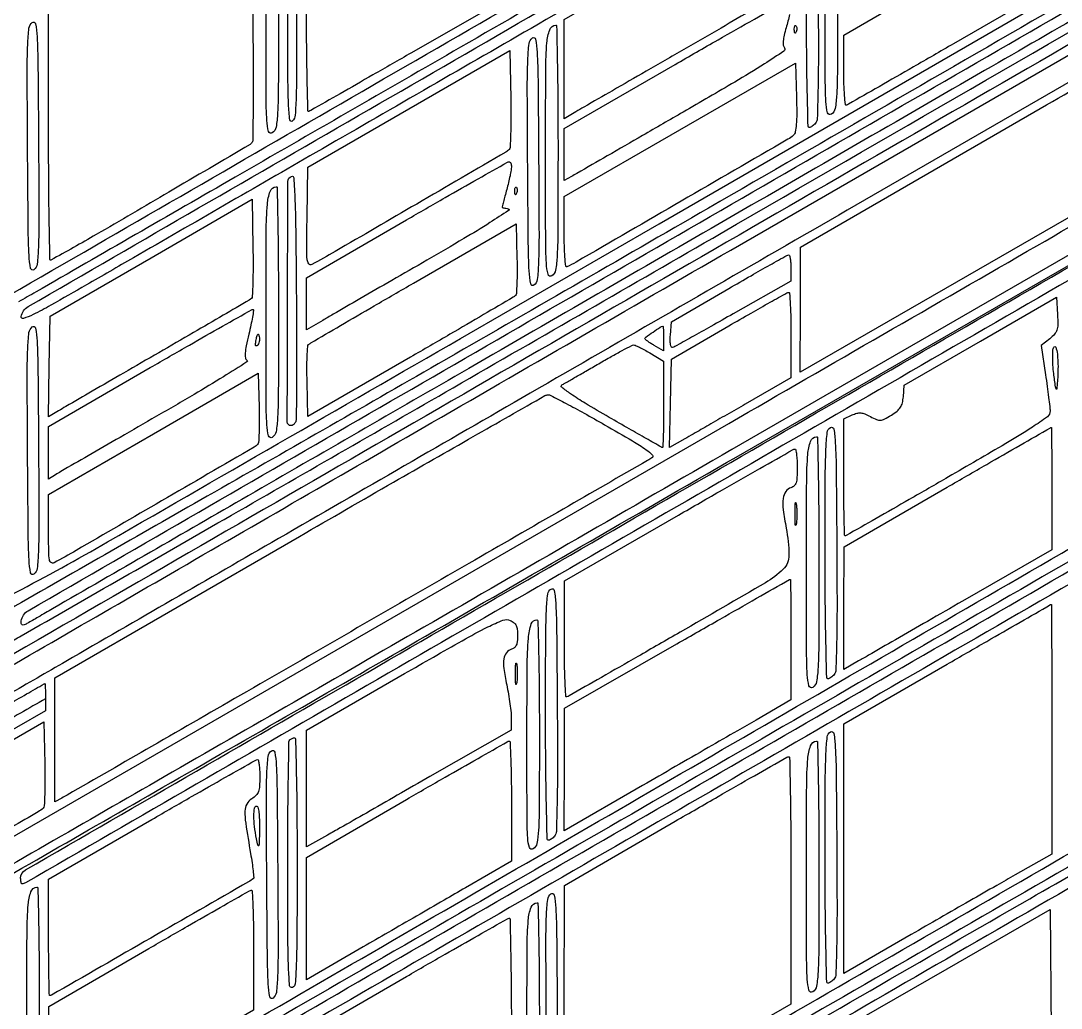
# Model space of a CAD drawing. Header units: millimetres. Extents: x -300689 to 10556, y -104928 to 107291.
# Drawn here: x -20640.57 to -20600.46, y 28066.75 to 28104.81 of the extents above; entities that cross this region are included whole.
import ezdxf

# ---------------------------------------------------------------- set-up
doc = ezdxf.new("R2010")
doc.units = ezdxf.units.MM
doc.layers.add('Слой1', color=7, linetype='Continuous')

msp = doc.modelspace()

# ---------------------------------------------------------------- linework, layer by layer
for points in [[(-20641.117, 28080.8086, 0.020593), (-20640.5576, 28081.0997, 0.00005), (-20632.7293, 28085.5928, 0.000326), (-20623.9081, 28090.6647, 0.000203), (-20613.5722, 28096.622, 0.000241), (-20594.3498, 28107.724, 0.005611), (-20588.9236, 28110.9432, 0.014645), (-20586.2123, 28112.704, 0.175448), (-20585.5005, 28113.7048, 0.040251), (-20585.409, 28114.1798, 0.024521), (-20585.3742, 28114.7505, 0.024626), (-20585.3952, 28115.3106, 0.048201), (-20585.4763, 28115.7491), (-20585.5839, 28116.1243), (-20583.9828, 28115.2094, -0.002778), (-20583.3687, 28114.854, -0.004501), (-20582.8509, 28114.5442, -0.000966), (-20582.4012, 28114.2683, -0.246265), (-20582.3782, 28114.2295, -0.282169), (-20582.4325, 28114.1294, -0.000002), (-20613.3603, 28096.2746, -0.000003), (-20644.2434, 28078.4459, -0.131641)], [(-20587.7542, 28175.7718, 0.000003), (-20607.9888, 28187.4736, 0.000096)], [(-20638.4823, 28147.8892, -0.001266), (-20641.5548, 28146.1271, -0.004672), (-20643.5088, 28145.0372, -0.001768), (-20644.9459, 28144.2597, -0.259879), (-20645.129, 28144.2627, 0.000291), (-20645.2752, 28144.3472), (-20650.6471, 28147.4477, 0.000002), (-20656.6119, 28150.8904, 0.000001), (-20663.6617, 28154.9592, -0.000248)], [(-20689.8745, 28164.198, -0.000006), (-20683.9242, 28160.766, -0.000031), (-20677.169, 28156.8691, -0.000019), (-20669.2829, 28152.3188, -0.000392), (-20659.5043, 28146.6657, -0.001527), (-20653.4663, 28143.1442, -0.000198), (-20648.9385, 28140.4824, -0.265741), (-20648.8415, 28140.3128, -0.023898), (-20648.8454, 28140.2323, -0.038107), (-20648.8571, 28140.1645, -0.044584), (-20648.8741, 28140.116, -0.294239), (-20648.8947, 28140.1028, -0.131394), (-20648.9355, 28140.1137, -0.000002), (-20655.0642, 28143.6439, -0.000172), (-20661.8146, 28147.5352, -0.000103), (-20669.8228, 28152.1575, 0.000222)], [(-20638.4022, 28200.4957, 0.000038), (-20664.8129, 28185.2223, 0.00002), (-20691.5301, 28169.7674, 0.057545)], [(-20641.6559, 28129.088, 0.015184), (-20639.3331, 28130.3393, 0.000062), (-20613.9332, 28145.0376, 0.000017), (-20587.7607, 28160.1886, 0.057807)], [(-20587.479, 28176.4944, 0.00006), (-20608.4934, 28188.6186, 0.00002), (-20629.8769, 28200.9513, 0.131525)], [(-20587.4386, 28159.8724, -0.000019), (-20614.101, 28144.4771, -0.000018), (-20640.7724, 28129.0791, -0.037469)], [(-20650.8381, 28147.1502, -0.000004), (-20645.423, 28144.0159, -0.063314)], [(-20690.1541, 28165.2161, 0.000032), (-20669.1298, 28153.0994, 0.000025), (-20647.999, 28140.9245, 0.038391), (-20647.2128, 28140.5486, 0.059118), (-20646.0825, 28140.2587, 0.03457), (-20644.6855, 28140.1693, 0.034553), (-20643.2877, 28140.2734, 0.058482), (-20642.1545, 28140.5752, 0.035846), (-20641.7213, 28140.7838, 0.00005), (-20633.8271, 28145.3087, 0.000426), (-20624.984, 28150.3889, 0.000263)], [(-20676.6236, 28162.4593, -0.000008), (-20681.9918, 28165.5767, -0.266785)], [(-20642.188, 28117.1251, 0.033948), (-20640.57, 28117.9185, 0.000061), (-20614.4214, 28133.0256, 0.000034), (-20587.9596, 28148.3204, 0.060489)], [(-20688.7136, 28129.2213, -0.00001), (-20682.8287, 28125.8246, -0.000031)], [(-20587.8835, 28147.8585, -0.0001), (-20614.1941, 28132.6656, -0.00011), (-20640.4408, 28117.5242, -0.054629), (-20642.196, 28116.7532, -0.05057)], [(-20641.0216, 28094.2317, 0.000069), (-20614.6214, 28109.4782, 0.000052), (-20588.0699, 28124.8206, 0.063882)], [(-20676.0263, 28121.8977, -0.00002), (-20668.1828, 28117.3687, 0.000384)], [(-20644.2507, 28070.0039, 0.000011), (-20635.0942, 28075.2642, 0.000299), (-20624.9732, 28081.0869, 0.00018), (-20612.9903, 28087.9961), (-20581.7759, 28106.0089)], [(-20665.0766, 28103.8631, -0.000012), (-20660.164, 28101.0288, 0.000767)], [(-20673.2789, 28108.5944, -0.000011), (-20669.5372, 28106.4362, -0.000016)], [(-20594.6106, 28120.5358, -0.000255), (-20613.4524, 28109.6539, -0.000054), (-20623.6143, 28103.7934, -0.000086), (-20632.3126, 28098.7802, -0.000017), (-20639.9855, 28094.3601, -0.004304), (-20640.6589, 28093.9798, -0.025565)], [(-20632.7268, 28110.2809, -0.000056), (-20640.4705, 28105.8341, -0.013951)], [(-20648.6555, 28105.6472, -0.000043), (-20654.7341, 28109.144, -0.00027)], [(-20641.6396, 28105.6552, 0.000071), (-20633.7544, 28110.1751, 0.000467)], [(-20648.6639, 28093.9203, -0.000041), (-20654.727, 28097.4091, -0.000269)], [(-20600.2981, 28105.5401, -0.000271), (-20614.0512, 28097.5929, -0.000408), (-20624.4809, 28091.5849, -0.000655), (-20633.3853, 28086.4808, -0.000101), (-20641.2916, 28081.9646, -0.041966)], [(-20610.9325, 28105.0554, -0.009348), (-20610.993, 28104.8039, -0.008532), (-20611.0645, 28104.5469, 0.014702), (-20611.1427, 28104.252, 0.037024), (-20611.1772, 28104.0327, 0.052819), (-20611.1734, 28103.8726, 0.14181), (-20611.1283, 28103.7691, -0.445065), (-20611.147, 28103.6412, -0.005843), (-20611.9021, 28103.1498, -0.008424), (-20613.0458, 28102.4512, -0.001856), (-20615.0327, 28101.293, -0.000143), (-20616.5965, 28100.3898, -0.000216), (-20617.9594, 28099.6039, -0.000082), (-20619.1323, 28098.9285, -0.005154), (-20619.3402, 28098.8117), (-20619.6201, 28098.6582), (-20619.6201, 28099.6568), (-20619.6201, 28100.6555), (-20615.3387, 28103.1292, -0.000777), (-20613.6907, 28104.0779, -0.001264), (-20612.2885, 28104.8775, -0.000141), (-20611.035, 28105.5878, -0.116729)], [(-20641.2223, 28082.5443, 0.012349), (-20637.6711, 28084.4711, 0.000402), (-20623.6182, 28092.5666), (-20615.9628, 28096.9848), (-20608.1015, 28101.5219), (-20601.0992, 28105.5631)]]:
    msp.add_lwpolyline(points, format="xyb")
for points in [[(-20587.4832, 28123.8222, -0.047463), (-20587.5721, 28123.7589, -0.000004), (-20594.5905, 28119.7021, -0.000142), (-20602.345, 28115.2229, -0.000086), (-20611.5363, 28109.9194, 0.000003), (-20620.8985, 28104.5193, 0.000004), (-20629.2024, 28099.7294, 0.000002), (-20636.2324, 28095.6743, 0.000061), (-20638.0415, 28094.6304, -0.002232), (-20639.4142, 28093.8463, -0.01552), (-20640.0989, 28093.4868, -0.034419), (-20640.472, 28093.3362, -0.558334), (-20640.5565, 28093.4079, -0.227738), (-20640.2902, 28093.7979, -0.000029), (-20613.9934, 28108.9881, -0.000024), (-20587.6558, 28124.1981, -0.506907), (-20587.4234, 28124.0958, -0.056101), (-20587.4151, 28124.0181, -0.05234), (-20587.424, 28123.9387, -0.056166), (-20587.4475, 28123.8693, -0.10464)], [(-20621.6593, 28110.552), (-20621.6627, 28105.7915), (-20625.5145, 28103.576, -0.000289), (-20626.9981, 28102.7237, -0.000466), (-20628.2633, 28101.9995, -0.000067), (-20629.3882, 28101.3572, -0.032034), (-20629.4632, 28101.3205, -0.526708), (-20629.5029, 28101.3464, -0.00045), (-20629.5317, 28102.6956, -0.003213), (-20629.5532, 28104.2288, -0.001902), (-20629.5602, 28106.0579), (-20629.5602, 28110.8352), (-20625.6979, 28113.0697, -0.000869), (-20624.2107, 28113.9267, -0.00141), (-20622.9438, 28114.649, -0.000174), (-20621.8132, 28115.2889, -0.117709), (-20621.7458, 28115.3083, -0.421972), (-20621.7091, 28115.2739, -0.000352), (-20621.6834, 28113.9129, -0.002952), (-20621.6645, 28112.3771, -0.001768)], [(-20582.1576, 28112.8563, -0.060638), (-20582.1916, 28112.8308, -0.000001), (-20590.3633, 28108.1085, -0.000061), (-20599.3599, 28102.9111, -0.000036), (-20610.0393, 28096.7443, 0.000011), (-20620.9374, 28090.4519, 0.000015), (-20630.6365, 28084.8511, 0.000009), (-20638.8301, 28080.1191, 0.000223), (-20641.0571, 28078.8316), (-20644.2308, 28076.9949), (-20644.2682, 28077.4836, -0.010054), (-20644.279, 28077.6744, -0.014561), (-20644.2802, 28077.8432, -0.010115), (-20644.2743, 28077.9818, -0.182729), (-20644.2564, 28078.0215, -0.065401), (-20644.2113, 28078.0562, -0.000001), (-20635.1136, 28083.3156, -0.000078), (-20625.0937, 28089.106, -0.000047), (-20613.2011, 28095.9747), (-20582.1951, 28113.8785), (-20582.1576, 28113.3854, -0.007561), (-20582.146, 28113.1938, -0.011384), (-20582.1422, 28113.0266, -0.006372), (-20582.144, 28112.8873, -0.197266)], [(-20587.4282, 28112.1352, -0.065439), (-20587.4692, 28112.1038, -0.000001), (-20595.0574, 28107.7185, -0.000086), (-20603.4163, 28102.8898, -0.000051), (-20613.3369, 28097.1626, 0.000016), (-20623.3022, 28091.4104, 0.000026), (-20631.8081, 28086.4998, 0.000004), (-20639.3437, 28082.1486, 0.001564), (-20639.898, 28081.8263, -0.004055), (-20640.3353, 28081.5749, -0.072322), (-20640.4863, 28081.5164, -0.396069), (-20640.548, 28081.5525, -0.109256), (-20640.5566, 28081.6756, -0.228564), (-20640.2866, 28082.0724, -0.00003), (-20613.9939, 28097.2622, -0.000025), (-20587.6604, 28112.4716, -0.508298), (-20587.424, 28112.3669, -0.025759), (-20587.4118, 28112.2921, -0.032182), (-20587.4085, 28112.2217, -0.033791), (-20587.4135, 28112.1643, -0.159339)], [(-20609.0812, 28106.1198, -0.000762), (-20609.0859, 28103.0517, -0.011421), (-20609.1136, 28101.9818, -0.029985), (-20609.1741, 28101.4273, -0.214166), (-20609.3207, 28101.2086, -0.506648), (-20609.464, 28101.2658, -0.0506), (-20609.5297, 28101.6944, -0.012132), (-20609.5563, 28102.6855, -0.00062), (-20609.5602, 28105.9003, -0.001082), (-20609.5532, 28109.1317, -0.018452), (-20609.5095, 28110.193, -0.067774), (-20609.4013, 28110.6919, -0.286772), (-20609.171, 28110.8719, -0.439204), (-20609.1342, 28110.8395, -0.000354), (-20609.1076, 28109.4799, -0.002957), (-20609.0877, 28107.9449, -0.001768)], [(-20630.0977, 28100.9512, -0.627949), (-20630.2026, 28100.9878, -0.018523), (-20630.2488, 28101.5926, -0.008925), (-20630.2738, 28102.7602, -0.000885), (-20630.2787, 28105.5623, -0.001382), (-20630.2721, 28107.9621, -0.006188), (-20630.2469, 28109.3679, -0.004362), (-20630.2097, 28110.3218, -0.186495), (-20630.129, 28110.5042, -0.644244), (-20630.0456, 28110.4728, -0.00696), (-20630.003, 28109.6718, -0.006984), (-20629.9702, 28108.3734, -0.001181), (-20629.948, 28105.8931, -0.001084), (-20629.9361, 28103.2087, -0.008132), (-20629.954, 28101.937, -0.010947), (-20629.9936, 28101.1784, -0.179731)], [(-20609.9328, 28100.8654, -0.034522), (-20609.9925, 28100.8028, -0.035854), (-20610.0596, 28100.7498, -0.038353), (-20610.124, 28100.713, -0.111293), (-20610.1737, 28100.7017, -0.407218), (-20610.2172, 28100.7442, -0.000495), (-20610.2482, 28102.0947, -0.003474), (-20610.2713, 28103.6354, -0.002016), (-20610.2788, 28105.4862, -0.000881), (-20610.2737, 28108.3973, -0.009802), (-20610.2468, 28109.5584, -0.018129), (-20610.1962, 28110.1974, -0.240809), (-20610.0692, 28110.388, -0.520665), (-20609.9424, 28110.3267, -0.027221), (-20609.8857, 28109.7962, -0.010592), (-20609.8524, 28108.721, -0.000777), (-20609.8283, 28105.7672, -0.001557), (-20609.8205, 28103.5306, -0.005424), (-20609.8356, 28102.0861, -0.003038), (-20609.8641, 28101.0462, -0.166324)], [(-20630.638, 28105.4012, -0.000762), (-20630.6427, 28102.3332, -0.011421), (-20630.6704, 28101.2632, -0.029985), (-20630.7309, 28100.7087, -0.214166), (-20630.8775, 28100.49, -0.504528), (-20631.0205, 28100.5465, -0.052089), (-20631.0865, 28100.9667, -0.012326), (-20631.1131, 28101.9424, -0.00063), (-20631.117, 28105.1079, -0.001454), (-20631.108, 28108.2076, -0.017465), (-20631.0593, 28109.4018, -0.04912), (-20630.9552, 28109.9947, -0.336615), (-20630.7338, 28110.1628, -0.407869), (-20630.6946, 28110.1244, -0.000398), (-20630.6661, 28108.7641, -0.003144), (-20630.6449, 28107.227, -0.001885)], [(-20631.6436, 28100.1517, -0.169737), (-20631.7336, 28100.0455, -0.000128), (-20634.8682, 28098.2022, -0.001556), (-20637.6677, 28096.5686, -0.006101), (-20639.4104, 28095.5871, -0.562942), (-20639.4472, 28095.6083, -0.000409), (-20639.4739, 28096.9571, -0.002983), (-20639.4938, 28098.4897, -0.001761), (-20639.5002, 28100.3201), (-20639.5002, 28105.1023), (-20635.5781, 28107.3639), (-20631.656, 28109.6255), (-20631.6246, 28104.9543, -0.001027), (-20631.6162, 28103.1541, -0.001642), (-20631.6173, 28101.6167, -0.000297), (-20631.6235, 28100.2592, -0.09056)], [(-20611.084, 28105.9961, -0.025856), (-20611.2502, 28105.8868, -0.000337), (-20612.3248, 28105.2582, -0.000973), (-20613.5711, 28104.5337, -0.000638), (-20615.0093, 28103.7037, 0.000126), (-20616.4642, 28102.8661, 0.000176), (-20617.7632, 28102.1172, 0.000104), (-20618.8582, 28101.4851, 0.002379), (-20619.171, 28101.3025), (-20619.6201, 28101.0374), (-20619.6201, 28102.9528), (-20619.6201, 28104.8682), (-20615.2788, 28107.3765), (-20610.9375, 28109.8848), (-20610.9044, 28108.0185, -0.00285), (-20610.8912, 28106.9267, -0.023739), (-20610.9115, 28106.4326, -0.056998), (-20610.9684, 28106.1557, -0.156548)], [(-20600.5782, 28107.6108), (-20600.5782, 28106.2565), (-20604.6055, 28103.9282, -0.000356), (-20606.157, 28103.0328, -0.000573), (-20607.4805, 28102.2722, -0.000084), (-20608.657, 28101.5981, -0.03877), (-20608.7373, 28101.56, -0.492822), (-20608.779, 28101.5857, -0.006523), (-20608.811, 28101.9347, -0.012419), (-20608.8342, 28102.3684, -0.007149), (-20608.8417, 28102.8915), (-20608.8417, 28104.2629), (-20604.7998, 28106.6074, -0.000788), (-20603.2437, 28107.5068, -0.001281), (-20601.9188, 28108.2652, -0.000151), (-20600.7355, 28108.9381, -0.111261), (-20600.6681, 28108.9586, -0.411211), (-20600.6319, 28108.9277, -0.004309), (-20600.6046, 28108.5654, -0.010418), (-20600.5847, 28108.1297, -0.006219)], [(-20582.1583, 28106.6634), (-20582.1951, 28106.1579), (-20613.153, 28088.2867, -0.000112), (-20625.0306, 28081.4337, -0.000186), (-20635.0455, 28075.6632, -0.000003), (-20644.1335, 28070.4315, -0.114276), (-20644.2077, 28070.409, -0.363176), (-20644.2433, 28070.4349, -0.031494), (-20644.2652, 28070.5539, -0.029994), (-20644.2748, 28070.7168, -0.017727), (-20644.2676, 28070.9114), (-20644.2308, 28071.4204), (-20613.2728, 28089.2898, -0.000116), (-20601.3953, 28096.1421, -0.000193), (-20591.3803, 28101.9115, -0.000003), (-20582.2924, 28107.1422, -0.118778), (-20582.2181, 28107.164, -0.358002), (-20582.1825, 28107.1376, -0.031503), (-20582.1607, 28107.0189, -0.030082), (-20582.1511, 28106.8568, -0.017871)], [(-20589.327, 28105.8653), (-20587.2764, 28104.6816), (-20588.2088, 28104.1372, -0.001179), (-20588.8879, 28103.7429, -0.000029), (-20592.007, 28101.9419, -0.000063), (-20595.6665, 28099.8297, -0.000043), (-20599.8297, 28097.428), (-20610.5183, 28091.2631), (-20610.5157, 28093.6771), (-20610.5131, 28096.091), (-20601.0247, 28101.5676, -0.000321), (-20597.3809, 28103.6676, -0.000531), (-20594.3002, 28105.4361, -0.000024), (-20591.5175, 28107.0295, -0.122915), (-20591.4569, 28107.0466, -0.134555), (-20591.3984, 28107.0325, -0.000532), (-20590.7985, 28106.7006, -0.002641), (-20590.1188, 28106.3189, -0.001653)], [(-20640.0675, 28095.2175, -0.553628), (-20640.194, 28095.2678, -0.032141), (-20640.2529, 28095.7697, -0.010749), (-20640.2859, 28096.8325, -0.000745), (-20640.3102, 28099.8283, -0.000877), (-20640.3244, 28102.7426, -0.009901), (-20640.3051, 28103.8978, -0.019536), (-20640.2572, 28104.5309, -0.208796), (-20640.1306, 28104.7488, -0.553628), (-20640.0041, 28104.6986, -0.032141), (-20639.9452, 28104.1967, -0.010749), (-20639.9122, 28103.1339, -0.000745), (-20639.8879, 28100.1381, -0.000877), (-20639.8737, 28097.2238, -0.009901), (-20639.893, 28096.0686, -0.019536), (-20639.9409, 28095.4355, -0.208796)], [(-20619.8596, 28099.8922, -0.000762), (-20619.8643, 28096.8242, -0.011421), (-20619.892, 28095.7543, -0.029985), (-20619.9525, 28095.1998, -0.214166), (-20620.0991, 28094.9811, -0.506648), (-20620.2424, 28095.0382, -0.0506), (-20620.3081, 28095.4669, -0.012132), (-20620.3347, 28096.4579, -0.00062), (-20620.3386, 28099.6728, -0.001082), (-20620.3316, 28102.9042, -0.018452), (-20620.2879, 28103.9655, -0.067774), (-20620.1797, 28104.4644, -0.286772), (-20619.9494, 28104.6444, -0.439204), (-20619.9126, 28104.6119, -0.000354), (-20619.886, 28103.2523, -0.002957), (-20619.8661, 28101.7174, -0.001768)], [(-20610.676, 28104.3919, -0.054073), (-20610.7026, 28104.342, -0.470617), (-20610.7244, 28104.3399, -0.168741), (-20610.7413, 28104.3748, -0.018894), (-20610.7484, 28104.4642, -0.028489), (-20610.7471, 28104.5476, -0.077125), (-20610.7338, 28104.6051, -0.208169), (-20610.7117, 28104.6269, -0.296942), (-20610.6855, 28104.6214, -0.126455), (-20610.6623, 28104.5822, -0.060344), (-20610.6529, 28104.5241, -0.05415), (-20610.6573, 28104.4573, -0.051402)], [(-20620.7861, 28094.6187, -0.553628), (-20620.9126, 28094.669, -0.032141), (-20620.9715, 28095.1709, -0.010749), (-20621.0046, 28096.2337, -0.000745), (-20621.0289, 28099.2295, -0.000877), (-20621.043, 28102.1438, -0.009901), (-20621.0238, 28103.299, -0.019536), (-20620.9758, 28103.9321, -0.208796), (-20620.8492, 28104.15, -0.553628), (-20620.7228, 28104.0998, -0.032141), (-20620.6639, 28103.5979, -0.010749), (-20620.6308, 28102.5351, -0.000745), (-20620.6065, 28099.5393, -0.000877), (-20620.5923, 28096.625, -0.009901), (-20620.6116, 28095.4698, -0.019536), (-20620.6595, 28094.8367, -0.208796)], [(-20621.7427, 28099.8489, -0.064141), (-20621.867, 28099.7533, -0.00005), (-20625.308, 28097.7483, -0.000342), (-20628.4547, 28095.9182, -0.008042), (-20629.3536, 28095.4154, -0.368996), (-20629.4663, 28095.4398, -0.138974), (-20629.5301, 28095.602, -0.026968), (-20629.5492, 28096.0311, -0.00189), (-20629.5332, 28097.2354), (-20629.5003, 28099.1698), (-20625.6081, 28101.417), (-20621.7159, 28103.6641), (-20621.6828, 28101.8028, -0.004748), (-20621.6768, 28101.0827, -0.007355), (-20621.6867, 28100.4611, -0.002944), (-20621.7061, 28099.9321, -0.188305)], [(-20610.7837, 28100.3983, -0.05374), (-20610.9958, 28100.2427, -0.000083), (-20615.1059, 28097.859, -0.000127), (-20619.1628, 28095.5085, -0.034646), (-20619.5219, 28095.3325, -0.501766), (-20619.5613, 28095.3563, -0.005831), (-20619.5913, 28095.7071, -0.011677), (-20619.6131, 28096.1408, -0.006718), (-20619.6201, 28096.6638), (-20619.6201, 28098.0351), (-20615.159, 28100.6098), (-20610.698, 28103.1845), (-20610.6639, 28101.8617, -0.006304), (-20610.6556, 28101.2276, -0.020549), (-20610.6726, 28100.808, -0.027762), (-20610.7114, 28100.5271, -0.160779)], [(-20621.6574, 28099.1748, -0.0416), (-20621.6682, 28099.0551, -0.007341), (-20621.7104, 28098.8333, -0.007907), (-20621.7679, 28098.5741, -0.007039), (-20621.8356, 28098.3065, 0.00058), (-20621.9035, 28098.0525, 0.000923), (-20621.9609, 28097.835, 0.000175), (-20622.0111, 28097.643, 0.047494), (-20622.0139, 28097.6263, 0.352999), (-20622.0069, 28097.6164, 0.007431), (-20621.9454, 28097.5998, 0.01381), (-20621.8693, 28097.5826, 0.008435), (-20621.7787, 28097.5664, -0.683572), (-20621.7635, 28097.4954, -0.004691), (-20622.4831, 28097.0307, -0.007453), (-20623.4858, 28096.4173, -0.002722), (-20624.9224, 28095.578, 0.00005), (-20626.2629, 28094.8045, 0.000064), (-20627.4944, 28094.0935, 0.000048), (-20628.5267, 28093.4971, 0.00056), (-20628.9314, 28093.2627), (-20629.5602, 28092.8976), (-20629.5602, 28093.8994), (-20629.5602, 28094.9012), (-20625.6979, 28097.1391, -0.000878), (-20624.2107, 28097.9974, -0.001426), (-20622.9438, 28098.7208, -0.000176), (-20621.8132, 28099.3615, -0.119199), (-20621.7458, 28099.3807, -0.22162), (-20621.7116, 28099.3664, -0.083598), (-20621.6828, 28099.3217, -0.062144), (-20621.6635, 28099.2548, -0.041027)], [(-20629.9741, 28089.3547, -0.066214), (-20630.0054, 28089.2974, -0.062142), (-20630.0511, 28089.2488, -0.066522), (-20630.1037, 28089.2159, -0.106899), (-20630.1552, 28089.2048, -0.414464), (-20630.2968, 28089.3465, -0.000467), (-20630.2885, 28093.9858, -0.000492), (-20630.2713, 28098.6191, -0.321482), (-20630.129, 28098.8156, -0.494026), (-20630.0452, 28098.7588, -0.00455), (-20630.0036, 28097.8951, -0.006812), (-20629.9702, 28096.583, -0.001284), (-20629.948, 28094.1851, -0.00117), (-20629.9401, 28092.3801, -0.00186), (-20629.9427, 28090.8355, -0.000381), (-20629.9511, 28089.4766, -0.090109)], [(-20630.638, 28093.6647, -0.000762), (-20630.6427, 28090.5967, -0.011421), (-20630.6704, 28089.5267, -0.029985), (-20630.7309, 28088.9723, -0.214166), (-20630.8775, 28088.7535, -0.506648), (-20631.0208, 28088.8107, -0.0506), (-20631.0865, 28089.2394, -0.012132), (-20631.1131, 28090.2304, -0.00062), (-20631.117, 28093.4453, -0.001082), (-20631.11, 28096.6767, -0.018452), (-20631.0663, 28097.738, -0.067774), (-20630.9581, 28098.2368, -0.286772), (-20630.7278, 28098.4169, -0.439204), (-20630.691, 28098.3844, -0.000354), (-20630.6644, 28097.0248, -0.002957), (-20630.6445, 28095.4899, -0.001768)], [(-20621.4544, 28098.1643, -0.054073), (-20621.481, 28098.1144, -0.470617), (-20621.5028, 28098.1124, -0.168741), (-20621.5197, 28098.1473, -0.018894), (-20621.5268, 28098.2367, -0.028489), (-20621.5255, 28098.3201, -0.077125), (-20621.5122, 28098.3775, -0.208169), (-20621.4901, 28098.3994, -0.296942), (-20621.4639, 28098.3939, -0.126455), (-20621.4407, 28098.3547, -0.060344), (-20621.4313, 28098.2966, -0.05415), (-20621.4357, 28098.2298, -0.051402)], [(-20631.6828, 28094.1072, -0.053851), (-20631.7624, 28094.048, -0.000196), (-20632.7686, 28093.4578, -0.001039), (-20633.9107, 28092.7917, -0.000652), (-20635.2488, 28092.0173, 0.000199), (-20636.6078, 28091.2324, 0.000282), (-20637.8168, 28090.5326, 0.000159), (-20638.8376, 28089.9405, 0.004059), (-20639.114, 28089.7771), (-20639.5063, 28089.5408), (-20639.4733, 28091.4833), (-20639.4404, 28093.4258), (-20635.5482, 28095.6776), (-20631.656, 28097.9295), (-20631.6229, 28096.0613, -0.004726), (-20631.6169, 28095.339, -0.00736), (-20631.6268, 28094.7166, -0.002853), (-20631.6461, 28094.1864, -0.198201)], [(-20621.5022, 28094.2214, -0.062754), (-20621.5845, 28094.1578, -0.000194), (-20622.7295, 28093.4846, -0.001111), (-20624.0264, 28092.7265, -0.000695), (-20625.5482, 28091.8443), (-20629.5003, 28089.5607), (-20629.5343, 28090.8996, -0.006705), (-20629.5406, 28091.4193, -0.010117), (-20629.5308, 28091.8718, -0.005311), (-20629.5109, 28092.2503, -0.18698), (-20629.4745, 28092.3292, -0.059473), (-20629.3927, 28092.3914, -0.000179), (-20628.2472, 28093.063, -0.00104), (-20626.9503, 28093.8193, -0.00065), (-20625.4284, 28094.6998), (-20621.4764, 28096.9795), (-20621.4423, 28095.6472, -0.006741), (-20621.4361, 28095.1298, -0.010139), (-20621.4459, 28094.6787, -0.005394), (-20621.4658, 28094.3017, -0.183159)], [(-20610.881, 28095.2826), (-20610.8843, 28094.7736), (-20613.1046, 28093.5161, -0.000799), (-20613.9642, 28093.0311, -0.00124), (-20614.7077, 28092.6156, -0.000355), (-20615.3558, 28092.2561, -0.040987), (-20615.444, 28092.2162, -0.381915), (-20615.4895, 28092.2348, -0.070637), (-20615.5198, 28092.3285, -0.042506), (-20615.5331, 28092.4829, -0.018496), (-20615.5258, 28092.6888), (-20615.4884, 28093.2038), (-20613.2728, 28094.4921, -0.001472), (-20612.417, 28094.9864, -0.002342), (-20611.6817, 28095.4036, -0.000491), (-20611.0334, 28095.7666, -0.112317), (-20610.9674, 28095.786, -0.352485), (-20610.9325, 28095.7613, -0.026819), (-20610.905, 28095.6404, -0.02758), (-20610.8861, 28095.4773, -0.016602)], [(-20610.8776, 28092.7038), (-20610.8776, 28091.0532), (-20612.6372, 28090.0392, -0.000001), (-20613.3533, 28089.6265, -0.000001), (-20614.05, 28089.225, -0.000001), (-20614.647, 28088.881, -0.000006), (-20614.9758, 28088.6915), (-20615.5549, 28088.3578), (-20615.5216, 28090.0641), (-20615.4884, 28091.7703), (-20613.2728, 28093.0516, -0.001302), (-20612.417, 28093.5435, -0.002069), (-20611.6817, 28093.9597, -0.000436), (-20611.0336, 28094.3222, -0.097729), (-20610.9674, 28094.3437, -0.429791), (-20610.9311, 28094.3136, -0.002954), (-20610.904, 28093.8664, -0.008578), (-20610.8841, 28093.336, -0.005102)], [(-20631.7809, 28092.7322, 0.008019), (-20631.8793, 28092.282, 0.031233), (-20631.9182, 28091.9996, 0.052819), (-20631.9126, 28091.8199, 0.22374), (-20631.8554, 28091.732, -0.554092), (-20631.855, 28091.6596, -0.001836), (-20632.7629, 28091.0898, -0.005982), (-20633.8848, 28090.41, -0.00288), (-20635.338, 28089.5642, 0.000315), (-20636.746, 28088.7544, 0.00047), (-20637.9761, 28088.0444, 0.000195), (-20639.0292, 28087.4346, 0.010078), (-20639.2308, 28087.3123), (-20639.5002, 28087.1413), (-20639.5002, 28088.1541), (-20639.5002, 28089.1668), (-20635.5781, 28091.442, -0.001106), (-20634.071, 28092.3117, -0.001833), (-20632.7949, 28093.0383, -0.000146), (-20631.6495, 28093.6844, -0.304994), (-20631.6109, 28093.6813, -0.272764), (-20631.5975, 28093.6465, -0.00302), (-20631.6422, 28093.3878, -0.008314), (-20631.7017, 28093.0849, -0.005194)], [(-20640.0675, 28083.4811, -0.553628), (-20640.194, 28083.5313, -0.032141), (-20640.2529, 28084.0332, -0.010749), (-20640.2859, 28085.096, -0.000745), (-20640.3102, 28088.0918, -0.000877), (-20640.3244, 28091.0061, -0.009901), (-20640.3051, 28092.1613, -0.019536), (-20640.2572, 28092.7944, -0.208796), (-20640.1306, 28093.0124, -0.553628), (-20640.0041, 28092.9621, -0.032141), (-20639.9452, 28092.4602, -0.010749), (-20639.9122, 28091.3974, -0.000745), (-20639.8879, 28088.4016, -0.000877), (-20639.8737, 28085.4873, -0.009901), (-20639.893, 28084.3321, -0.019536), (-20639.9409, 28083.699, -0.208796)], [(-20631.4502, 28092.2967, -0.181167), (-20631.492, 28092.2777, -0.373673), (-20631.5186, 28092.2978, -0.086287), (-20631.5215, 28092.3768, -0.016428), (-20631.4973, 28092.519, -0.00866), (-20631.4608, 28092.6835, -0.138278), (-20631.4332, 28092.7328, -0.550064), (-20631.4073, 28092.727, -0.033951), (-20631.3812, 28092.6352, -0.054376), (-20631.3718, 28092.5415, -0.048216), (-20631.3821, 28092.4441, -0.051027), (-20631.4092, 28092.3574, -0.095372)], [(-20615.7878, 28092.5636), (-20615.7878, 28092.0902), (-20616.1463, 28092.2942, -0.012127), (-20616.2837, 28092.3769, -0.01791), (-20616.3997, 28092.4565, -0.01332), (-20616.4896, 28092.5268, -0.220433), (-20616.5056, 28092.5603, -0.245407), (-20616.4776, 28092.6155, -0.004341), (-20616.1959, 28092.8131, -0.006871), (-20615.9196, 28092.9978, -0.117917), (-20615.8177, 28093.0339, -0.42203), (-20615.8056, 28093.0239, -0.003962), (-20615.7966, 28092.8971, -0.009965), (-20615.7899, 28092.745, -0.00593)], [(-20616.3181, 28092.0078), (-20615.7878, 28091.697), (-20615.7878, 28090.0317, -0.002653), (-20615.7912, 28089.3932, -0.004423), (-20615.8016, 28088.8556, -0.000787), (-20615.8157, 28088.3851, -0.405031), (-20615.8349, 28088.3665, -0.129071), (-20615.8703, 28088.3757, -0.000194), (-20616.4557, 28088.7062, -0.001553), (-20617.112, 28089.0796, -0.000956), (-20617.8822, 28089.523, -0.004036), (-20618.8063, 28090.0674, -0.015175), (-20619.3724, 28090.4308, -0.017781), (-20619.717, 28090.6856, -0.533122), (-20619.7096, 28090.7762, 0.00291), (-20619.5925, 28090.8427, 0.000156), (-20619.2217, 28091.056, 0.000244), (-20618.7809, 28091.3101, 0.000178), (-20618.2911, 28091.593, -0.003047), (-20617.8065, 28091.8693, -0.004648), (-20617.3823, 28092.1025, -0.001779), (-20617.016, 28092.2977, -0.115357), (-20616.9468, 28092.3159, -0.113377), (-20616.8848, 28092.3034, -0.007741), (-20616.7215, 28092.2265, -0.010752), (-20616.5284, 28092.1266, -0.00785)], [(-20631.4423, 28088.4757, -0.060352), (-20631.5684, 28088.3805, -0.000044), (-20635.1451, 28086.3036, -0.000286), (-20638.4374, 28084.3949, -0.008248), (-20639.2907, 28083.9194, -0.284049), (-20639.4006, 28083.9262, -0.200237), (-20639.4682, 28084.034, -0.038396), (-20639.4954, 28084.3411, -0.002902), (-20639.5002, 28085.1772), (-20639.5002, 28086.5472), (-20635.4583, 28088.8885), (-20631.4164, 28091.2298), (-20631.3824, 28089.8981, -0.006741), (-20631.3762, 28089.3811, -0.010168), (-20631.3859, 28088.9309, -0.005357), (-20631.4058, 28088.5545, -0.187144)], [(-20618.0615, 28089.2393, -0.00299), (-20616.9831, 28088.6139, -0.020038), (-20616.4621, 28088.2788, -0.048184), (-20616.2204, 28088.072, -0.49224), (-20616.2372, 28087.9598, 0.003825), (-20616.4046, 28087.865, 0.000005), (-20619.6567, 28085.99, 0.000044), (-20623.299, 28083.8895, 0.000027), (-20627.5841, 28081.4176, -0.000077), (-20631.8734, 28078.9438, -0.000125), (-20635.5293, 28076.8373, -0.000018), (-20638.7784, 28074.9664, -0.008504), (-20638.9913, 28074.8486), (-20639.2607, 28074.7054), (-20639.2607, 28077.0924), (-20639.2607, 28079.4794), (-20629.8296, 28084.9339, -0.000601), (-20626.2028, 28087.0258, -0.000984), (-20623.1243, 28088.7883, -0.000085), (-20620.3615, 28090.3623, -0.118548), (-20620.2468, 28090.3955, -0.13201), (-20620.1393, 28090.3718, -0.001827), (-20619.5423, 28090.0587, -0.004985), (-20618.8519, 28089.6846, -0.003243)], [(-20639.62, 28078.7372), (-20639.62, 28078.2098), (-20641.8655, 28076.9231, -0.000072), (-20642.7327, 28076.4263, -0.000113), (-20643.4778, 28075.9999, -0.000026), (-20644.1312, 28075.6261, -0.004661), (-20644.2008, 28075.5872, -0.460155), (-20644.2356, 28075.6003, -0.039367), (-20644.2643, 28075.7047, -0.030955), (-20644.2843, 28075.8609, -0.016354), (-20644.2906, 28076.0563), (-20644.2906, 28076.5745), (-20641.9853, 28077.9137, -0.000348), (-20641.0992, 28078.4276, -0.000572), (-20640.3483, 28078.8612, -0.000041), (-20639.6728, 28079.2502, -0.08199), (-20639.6499, 28079.2588, -0.451212), (-20639.6379, 28079.2496, -0.003298), (-20639.6288, 28079.108, -0.009013), (-20639.6222, 28078.9391, -0.005323)], [(-20639.7063, 28074.4636, -0.059537), (-20639.8986, 28074.3187, -0.0003), (-20641.9833, 28073.1073, -0.000143), (-20644.1185, 28071.8691, -0.132063), (-20644.2284, 28071.8396, -0.401751), (-20644.2537, 28071.8638, -0.001398), (-20644.272, 28072.3233, -0.005904), (-20644.2855, 28072.8549, -0.003543), (-20644.2896, 28073.4863), (-20644.2885, 28075.133), (-20641.9842, 28076.4626), (-20639.6799, 28077.7923), (-20639.6464, 28076.1727, -0.005488), (-20639.6404, 28075.5455, -0.008431), (-20639.6502, 28075.0026, -0.003759), (-20639.6698, 28074.5437, -0.191254)]]:
    msp.add_lwpolyline(points, format="xyb", close=True)
at = {"layer": 'Слой1'}
for points in [[(-20639.3331, 28061.7801, 0.000062), (-20613.9332, 28076.4784, 0.000017), (-20587.7607, 28091.6294, 0.057807)], [(-20587.4386, 28091.3132, -0.000019), (-20614.101, 28075.9179, -0.000018), (-20640.7724, 28060.5199, -0.037469)], [(-20640.57, 28049.3593, 0.000061), (-20614.4214, 28064.4664, 0.000034), (-20587.9596, 28079.7612, 0.060489)], [(-20688.7136, 28060.6621, -0.00001), (-20682.8287, 28057.2654, -0.000031), (-20676.0263, 28053.3385, -0.00002), (-20668.1828, 28048.8095, 0.000384)], [(-20587.8835, 28079.2993, -0.0001), (-20614.1941, 28064.1064, -0.00011), (-20640.4408, 28048.965, -0.054629)], [(-20644.2507, 28001.4447, 0.000011), (-20635.0942, 28006.705, 0.000299)], [(-20639.62, 28078.6751, -0.0007968), (-20641.5548, 28077.5679, -0.004672), (-20643.5088, 28076.478, -0.001764), (-20644.9427, 28075.7023)], [(-20594.7247, 28063.637, -0.000255), (-20613.6939, 28052.6814, -0.000178)]]:
    msp.add_lwpolyline(points, format="xyb", dxfattribs=at)
for points in [[(-20587.5428, 28102.1426, -0.057339), (-20587.7977, 28101.9535, -0.000003), (-20614.0584, 28086.7882, -0.000001), (-20640.394, 28071.58, -0.131676), (-20640.5297, 28071.5436, -0.308124), (-20640.5485, 28071.5564, -0.038086), (-20640.5639, 28071.6063, -0.034381), (-20640.5746, 28071.6752, -0.021374), (-20640.5781, 28071.757, -0.267867), (-20640.3928, 28072.0779, -0.000021), (-20614.0238, 28087.3113, -0.000019), (-20587.6365, 28102.5524, -0.499387), (-20587.4231, 28102.4616, -0.094572), (-20587.4191, 28102.3862, -0.056028), (-20587.4412, 28102.2986, -0.053318), (-20587.4843, 28102.2128, -0.061522)], [(-20600.8961, 28092.5565), (-20601.2272, 28092.2926), (-20601.0615, 28091.1695, -0.002508), (-20600.9974, 28090.7194, -0.003019), (-20600.9418, 28090.2957, -0.002579), (-20600.899, 28089.9384, -0.020279), (-20600.8867, 28089.7718, -0.244326), (-20600.9926, 28089.5504, -0.017383), (-20601.5707, 28089.146, -0.011461), (-20602.597, 28088.5127, -0.001511), (-20604.8076, 28087.2269, -0.000537), (-20606.3182, 28086.3565, -0.000882), (-20607.5985, 28085.6236, -0.000063), (-20608.7502, 28084.9672, -0.130202), (-20608.7897, 28084.9567, -0.406867), (-20608.8109, 28084.9774, -0.000523), (-20608.8264, 28085.6195, -0.003603), (-20608.8379, 28086.3478, -0.002161), (-20608.8417, 28087.2129), (-20608.8417, 28089.4691), (-20608.5207, 28089.6154, -0.040012), (-20608.3366, 28089.6821, -0.088306), (-20608.1883, 28089.6957, -0.077203), (-20608.032, 28089.6576, -0.025269), (-20607.8173, 28089.5556, 0.022755), (-20607.574, 28089.4386, 0.119222), (-20607.4286, 28089.4142, 0.105084), (-20607.2793, 28089.4574, 0.015782), (-20607.0074, 28089.6138, 0.030408), (-20606.7869, 28089.7693, 0.078788), (-20606.6563, 28089.9128, 0.08503), (-20606.5822, 28090.0827, 0.039718), (-20606.5432, 28090.3205), (-20606.5064, 28090.7632), (-20603.5722, 28092.4577), (-20600.6381, 28094.1523), (-20600.6016, 28093.4864, -0.014044), (-20600.5911, 28093.094, -0.076488), (-20600.6236, 28092.8845, -0.107323), (-20600.7129, 28092.7289, -0.040838)], [(-20600.6039, 28090.9148, -0.005503), (-20600.6302, 28090.6169, -0.760603), (-20600.6529, 28090.613, -0.078048), (-20600.6789, 28090.7015, -0.001294), (-20600.7442, 28091.2118, -0.014089), (-20600.7756, 28091.536, -0.016718), (-20600.7863, 28091.8434, -0.015662), (-20600.7786, 28092.1009, -0.094766), (-20600.7456, 28092.2298, -0.664524), (-20600.668, 28092.2266, -0.062317), (-20600.6066, 28091.9667, -0.027722), (-20600.5812, 28091.4769, -0.01844)], [(-20587.5428, 28090.409, -0.054869), (-20587.7752, 28090.2383, -0.000003), (-20613.9682, 28075.1074, -0.000004), (-20640.1, 28060.0123, -0.03642), (-20640.4893, 28059.8237, -0.260716), (-20640.5271, 28059.8287, -0.15312), (-20640.5545, 28059.8667, -0.081653), (-20640.5658, 28059.9379, -0.038429), (-20640.5582, 28060.0309, -0.225813), (-20640.3001, 28060.4061, -0.000027), (-20613.9946, 28075.6059, -0.000022), (-20587.6479, 28090.8261, -0.501297), (-20587.4231, 28090.7296, -0.092231), (-20587.4191, 28090.6527, -0.056439), (-20587.4412, 28090.5643, -0.05404), (-20587.4843, 28090.4785, -0.06364)], [(-20609.2142, 28079.6114, -0.034522), (-20609.274, 28079.5488, -0.035854), (-20609.341, 28079.4958, -0.038353), (-20609.4054, 28079.459, -0.111293), (-20609.4551, 28079.4477, -0.407218), (-20609.4986, 28079.4902, -0.000495), (-20609.5296, 28080.8407, -0.003474), (-20609.5528, 28082.3814, -0.002016), (-20609.5602, 28084.2322, -0.000881), (-20609.5551, 28087.1433, -0.009802), (-20609.5283, 28088.3044, -0.018129), (-20609.4777, 28088.9434, -0.240809), (-20609.3507, 28089.134, -0.520665), (-20609.2238, 28089.0727, -0.027221), (-20609.1671, 28088.5422, -0.010592), (-20609.1339, 28087.467, -0.000777), (-20609.1098, 28084.5132, -0.001557), (-20609.1019, 28082.2766, -0.005424), (-20609.1171, 28080.8321, -0.003038), (-20609.1455, 28079.7922, -0.166324)], [(-20600.821, 28086.783), (-20600.8243, 28084.4178), (-20604.2586, 28082.4417, 0.000026), (-20605.6159, 28081.6607, 0.000034), (-20606.8528, 28080.9487, 0.000025), (-20607.8899, 28080.3516, 0.000334), (-20608.2673, 28080.1339), (-20608.8417, 28079.8022), (-20608.8367, 28082.1699), (-20608.8317, 28084.5375), (-20604.8547, 28086.8324, -0.000119), (-20603.3276, 28087.713, -0.000196), (-20602.0371, 28088.4562, -0.000008), (-20600.8712, 28089.127, -0.045722), (-20600.8477, 28089.1377, -0.51367), (-20600.8354, 28089.1292, -0.00017), (-20600.8275, 28088.4504, -0.001991), (-20600.8219, 28087.6893, -0.001186)], [(-20609.7998, 28084.0274, -0.000762), (-20609.8044, 28080.9594, -0.011421), (-20609.8321, 28079.8895, -0.029985), (-20609.8927, 28079.335, -0.214166), (-20610.0393, 28079.1163, -0.506648), (-20610.1826, 28079.1734, -0.0506), (-20610.2483, 28079.6021, -0.012132), (-20610.2748, 28080.5931, -0.00062), (-20610.2788, 28083.808, -0.001082), (-20610.2718, 28087.0394, -0.018452), (-20610.228, 28088.1007, -0.067774), (-20610.1199, 28088.5996, -0.286772), (-20609.8896, 28088.7796, -0.439204), (-20609.8528, 28088.7471, -0.000354), (-20609.8261, 28087.3875, -0.002957), (-20609.8062, 28085.8526, -0.001768)], [(-20610.6381, 28087.5995, -0.010804), (-20610.6466, 28087.2069, -0.06311), (-20610.6813, 28087.0036, -0.12911), (-20610.7536, 28086.8864, -0.114129), (-20610.8773, 28086.8131, 0.168187), (-20611.0788, 28086.6629, 0.120324), (-20611.1779, 28086.3975, 0.061825), (-20611.1755, 28085.9626, 0.01523), (-20611.0618, 28085.2561, -0.043433), (-20610.9541, 28084.2149, -0.205447), (-20611.1766, 28083.6719, -0.062), (-20611.8593, 28083.1499, -0.001656), (-20615.145, 28081.2441, -0.000338), (-20616.7877, 28080.3001, -0.000545), (-20618.1881, 28079.4985, -0.000076), (-20619.4343, 28078.7873, -0.038783), (-20619.5151, 28078.7491, -0.507744), (-20619.5576, 28078.7768, -0.002414), (-20619.588, 28079.382, -0.007489), (-20619.6097, 28080.1006, -0.004339), (-20619.6154, 28080.9647), (-20619.6108, 28083.2202), (-20615.2143, 28085.7569, -0.000697), (-20613.5222, 28086.73, -0.001134), (-20612.0828, 28087.5508, -0.000124), (-20610.7956, 28088.2806, -0.106471), (-20610.7279, 28088.3018, -0.386362), (-20610.6924, 28088.275, -0.015006), (-20610.6645, 28088.0989, -0.019929), (-20610.6445, 28087.8713, -0.011876)], [(-20610.6712, 28085.4058, -0.108536), (-20610.6888, 28085.356, -0.707215), (-20610.7053, 28085.3596, -0.025693), (-20610.7166, 28085.516, -0.005179), (-20610.7195, 28085.795, -0.005179), (-20610.7166, 28086.074, -0.025693), (-20610.7053, 28086.2305, -0.707215), (-20610.6888, 28086.2341, -0.108536), (-20610.6712, 28086.1842, -0.019375), (-20610.6562, 28086.007, -0.011494), (-20610.6513, 28085.795, -0.011494), (-20610.6562, 28085.583, -0.019375)], [(-20610.8776, 28080.9547), (-20610.8776, 28078.6294), (-20612.2249, 28077.8543, 0.000158), (-20612.9396, 28077.4428, 0.000043), (-20614.0647, 28076.7945, 0.000044), (-20615.3396, 28076.0595, 0.000046), (-20616.5961, 28075.3348), (-20619.6201, 28073.5904), (-20619.6154, 28075.9502), (-20619.6108, 28078.31), (-20615.2741, 28080.7948, -0.000275), (-20613.6092, 28081.7475, -0.000454), (-20612.2026, 28082.5497, -0.000017), (-20610.9304, 28083.2736, -0.127783), (-20610.9075, 28083.2798, -0.412871), (-20610.8953, 28083.2678, -0.000163), (-20610.8864, 28082.5969, -0.002013), (-20610.8798, 28081.8464, -0.001206)], [(-20619.9926, 28073.3839, -0.034522), (-20620.0524, 28073.3213, -0.035854), (-20620.1194, 28073.2683, -0.038353), (-20620.1838, 28073.2314, -0.111293), (-20620.2335, 28073.2202, -0.407218), (-20620.277, 28073.2627, -0.000495), (-20620.308, 28074.6132, -0.003474), (-20620.3312, 28076.1539, -0.002016), (-20620.3386, 28078.0047, -0.000881), (-20620.3335, 28080.9157, -0.009802), (-20620.3067, 28082.0768, -0.018129), (-20620.2561, 28082.7159, -0.240809), (-20620.1291, 28082.9064, -0.520665), (-20620.0022, 28082.8452, -0.027221), (-20619.9455, 28082.3147, -0.010592), (-20619.9123, 28081.2394, -0.000777), (-20619.8882, 28078.2856, -0.001557), (-20619.8803, 28076.0491, -0.005424), (-20619.8955, 28074.6046, -0.003038), (-20619.9239, 28073.5647, -0.166324)], [(-20600.8211, 28077.5016), (-20600.8245, 28072.6813), (-20602.2283, 28071.8876, 0.001162), (-20602.9431, 28071.4814, 0.00039), (-20603.9849, 28070.8849, 0.000388), (-20605.1367, 28070.223, 0.000444), (-20606.2369, 28069.5884), (-20608.8417, 28068.0828), (-20608.8379, 28072.897), (-20608.834, 28077.7112), (-20604.8558, 28080.0084, -0.000161), (-20603.3283, 28080.8898, -0.000266), (-20602.0374, 28081.6332, -0.000011), (-20600.8709, 28082.3041, -0.063911), (-20600.8477, 28082.3138, -0.492881), (-20600.8354, 28082.3045, -0.00004), (-20600.8276, 28080.9036, -0.000973), (-20600.822, 28079.3495, -0.000582)], [(-20621.4165, 28081.1132, -0.025547), (-20621.4279, 28080.889, -0.079058), (-20621.4668, 28080.7429, -0.115846), (-20621.5386, 28080.6481, -0.096397), (-20621.6499, 28080.5874, 0.147186), (-20621.8507, 28080.4501, 0.13644), (-20621.9499, 28080.2206, 0.069984), (-20621.9487, 28079.8448, 0.016091), (-20621.8379, 28079.2188, -0.009438), (-20621.7686, 28078.8554, -0.008621), (-20621.7107, 28078.4786, -0.008657), (-20621.6707, 28078.1402, -0.027598), (-20621.6604, 28077.913), (-20621.6647, 28077.4717), (-20624.7975, 28075.6753, -0.000198), (-20626.0567, 28074.9539, -0.000234), (-20627.2494, 28074.272, -0.000204), (-20628.2574, 28073.6969, -0.001465), (-20628.7452, 28073.4207), (-20629.5602, 28072.9624), (-20629.5581, 28075.2171), (-20629.556, 28077.4717), (-20625.7718, 28079.6485, -0.001418), (-20623.5547, 28080.9154, -0.012594), (-20622.5627, 28081.446, -0.024175), (-20621.9829, 28081.7033, -0.201878), (-20621.702, 28081.6951, -0.062402), (-20621.5598, 28081.6075, -0.109875), (-20621.474, 28081.5002, -0.086367), (-20621.4296, 28081.3482, -0.027914)], [(-20620.5782, 28077.3808, -0.000853), (-20620.5829, 28074.5925, -0.012466), (-20620.6108, 28073.6094, -0.033739), (-20620.6725, 28073.1008, -0.209062), (-20620.8177, 28072.8887, -0.490762), (-20620.9587, 28072.9409, -0.061864), (-20621.0266, 28073.313, -0.013555), (-20621.0532, 28074.202, -0.000692), (-20621.0572, 28077.0875, -0.001653), (-20621.0479, 28079.9055, -0.01897), (-20620.9985, 28081.0132, -0.054105), (-20620.8927, 28081.5617, -0.329201), (-20620.674, 28081.7232, -0.407209), (-20620.6348, 28081.6849, -0.000479), (-20620.6063, 28080.4476, -0.003447), (-20620.585, 28079.0459, -0.002067)], [(-20621.4494, 28079.3002, -0.069146), (-20621.4675, 28079.2328, -0.756877), (-20621.484, 28079.2349, -0.031761), (-20621.4959, 28079.3702, -0.005499), (-20621.4991, 28079.6274, -0.005888), (-20621.4965, 28079.8856, -0.025342), (-20621.4854, 28080.0388, -0.556092), (-20621.4685, 28080.0466, -0.212532), (-20621.4507, 28080.0188, -0.024559), (-20621.435, 28079.8654, -0.012695), (-20621.4298, 28079.6727, -0.01259), (-20621.4345, 28079.4739, -0.018638)], [(-20587.4832, 28078.7225, -0.065364), (-20587.6141, 28078.6221, -0.000001), (-20612.7375, 28064.1038, -0.000029), (-20636.255, 28050.5153, -0.002283), (-20639.96, 28048.3974, -0.003841), (-20640.3735, 28048.1677, -0.082709), (-20640.5048, 28048.122, -0.417636), (-20640.5586, 28048.1606, -0.078356), (-20640.5588, 28048.2951, -0.224815), (-20640.4036, 28048.523, -0.000246), (-20635.1775, 28051.5893, -0.0014), (-20627.7376, 28055.9216, -0.000258), (-20613.9914, 28063.8651, -0.000315), (-20601.6661, 28070.9687, -0.001101), (-20593.6987, 28075.5306, -0.000085), (-20587.527, 28079.045, -0.501293), (-20587.4234, 28078.9997, -0.059959), (-20587.4151, 28078.9248, -0.05073), (-20587.424, 28078.8456, -0.053032), (-20587.4476, 28078.7741, -0.090503)], [(-20629.9194, 28072.3947, -0.001046), (-20629.9251, 28069.6964, -0.008216), (-20629.9509, 28068.4427, -0.009307), (-20629.9928, 28067.6911, -0.290294), (-20630.0991, 28067.5482, -0.499448), (-20630.2058, 28067.6151, -0.01154), (-20630.2481, 28068.3039, -0.00859), (-20630.2734, 28069.5086, -0.000965), (-20630.2787, 28072.2459, -0.001568), (-20630.273, 28074.0792, -0.00255), (-20630.2553, 28075.6359, -0.00037), (-20630.2315, 28077.0156, -0.19425), (-20630.1989, 28077.0925, -0.053359), (-20630.161, 28077.123, -0.038504), (-20630.1132, 28077.1489, -0.03911), (-20630.0633, 28077.1665, -0.065559), (-20630.0192, 28077.1723, -0.407609), (-20629.9784, 28077.1324, -0.000429), (-20629.9488, 28075.7689, -0.003264), (-20629.9266, 28074.2267, -0.001957)], [(-20621.656, 28074.7322), (-20621.656, 28072.4118), (-20623.4225, 28071.3924, 0.000071), (-20624.2548, 28070.912, 0.000035), (-20625.3121, 28070.3014, 0.000035), (-20626.4089, 28069.6677, 0.000051), (-20627.3745, 28069.1096), (-20629.5602, 28067.8462), (-20629.5586, 28070.2039), (-20629.5571, 28072.5615), (-20625.6964, 28074.7974, -0.00077), (-20624.2098, 28075.6553, -0.001248), (-20622.9434, 28076.3793, -0.000155), (-20621.8133, 28077.0212, -0.102709), (-20621.7458, 28077.0429, -0.432496), (-20621.7093, 28077.0116, -0.001493), (-20621.6824, 28076.3681, -0.006084), (-20621.6625, 28075.6213, -0.003628)], [(-20609.7998, 28072.291, -0.000762), (-20609.8044, 28069.2229, -0.011421), (-20609.8321, 28068.153, -0.029985), (-20609.8927, 28067.5985, -0.214166), (-20610.0393, 28067.3798, -0.506648), (-20610.1826, 28067.437, -0.0506), (-20610.2483, 28067.8657, -0.012132), (-20610.2748, 28068.8567, -0.00062), (-20610.2788, 28072.0715, -0.001082), (-20610.2718, 28075.3029, -0.018452), (-20610.228, 28076.3642, -0.067774), (-20610.1199, 28076.8631, -0.286772), (-20609.8896, 28077.0431, -0.439204), (-20609.8528, 28077.0107, -0.000354), (-20609.8261, 28075.6511, -0.002957), (-20609.8062, 28074.1161, -0.001768)], [(-20609.2142, 28067.8749, -0.034522), (-20609.274, 28067.8123, -0.035854), (-20609.341, 28067.7593, -0.038353), (-20609.4054, 28067.7225, -0.111293), (-20609.4551, 28067.7113, -0.407218), (-20609.4986, 28067.7537, -0.000495), (-20609.5296, 28069.1042, -0.003474), (-20609.5528, 28070.6449, -0.002016), (-20609.5602, 28072.4957, -0.000881), (-20609.5551, 28075.4068, -0.009802), (-20609.5283, 28076.5679, -0.018129), (-20609.4777, 28077.2069, -0.240809), (-20609.3507, 28077.3975, -0.520665), (-20609.2238, 28077.3363, -0.027221), (-20609.1671, 28076.8057, -0.010592), (-20609.1339, 28075.7305, -0.000777), (-20609.1098, 28072.7767, -0.001557), (-20609.1019, 28070.5401, -0.005424), (-20609.1171, 28069.0957, -0.003038), (-20609.1455, 28068.0557, -0.166324)], [(-20630.846, 28067.1372, -0.553628), (-20630.9724, 28067.1875, -0.032141), (-20631.0314, 28067.6893, -0.010749), (-20631.0644, 28068.7521, -0.000745), (-20631.0887, 28071.748, -0.000877), (-20631.1029, 28074.6623, -0.009901), (-20631.0836, 28075.8175, -0.019536), (-20631.0357, 28076.4506, -0.208796), (-20630.9091, 28076.6685, -0.553628), (-20630.7826, 28076.6182, -0.032141), (-20630.7237, 28076.1164, -0.010749), (-20630.6906, 28075.0536, -0.000745), (-20630.6663, 28072.0578, -0.000877), (-20630.6522, 28069.1435, -0.009901), (-20630.6714, 28067.9883, -0.019536), (-20630.7194, 28067.3551, -0.208796)], [(-20631.3566, 28075.6781, -0.014789), (-20631.3676, 28075.3062, -0.071881), (-20631.4099, 28075.1001, -0.107173), (-20631.5003, 28074.9559, -0.054432), (-20631.6664, 28074.8191, 0.119785), (-20631.8588, 28074.6136, 0.123689), (-20631.9324, 28074.3451, 0.043826), (-20631.9015, 28073.8765, 0.003931), (-20631.712, 28072.7126, -0.00569), (-20631.6549, 28072.3544, -0.009018), (-20631.6151, 28072.0463, -0.003626), (-20631.588, 28071.7847, -0.25691), (-20631.6048, 28071.7459, -0.03469), (-20631.7927, 28071.6197, -0.000047), (-20635.5584, 28069.4533, -0.000013), (-20639.3923, 28067.2483, -0.131223), (-20639.4523, 28067.2322, -0.407565), (-20639.4719, 28067.2514, -0.000449), (-20639.4859, 28067.8918, -0.003338), (-20639.4962, 28068.6167, -0.002001), (-20639.4994, 28069.4777), (-20639.4985, 28071.7232), (-20635.5173, 28074.0245, -0.000843), (-20633.9845, 28074.9071, -0.00137), (-20632.6793, 28075.651, -0.000164), (-20631.5138, 28076.3105, -0.117786), (-20631.4464, 28076.3299, -0.368332), (-20631.4109, 28076.3024, -0.016962), (-20631.3829, 28076.1401, -0.021373), (-20631.363, 28075.9293, -0.012865)], [(-20610.8776, 28071.6775), (-20610.8776, 28066.9013), (-20613.0632, 28065.6433, 0.000149), (-20614.0582, 28065.0702, 0.000087), (-20615.2488, 28064.3836, 0.000087), (-20616.4395, 28063.6965, 0.000148), (-20617.4345, 28063.1217), (-20619.6201, 28061.8582), (-20619.6174, 28066.6709), (-20619.6147, 28071.4837), (-20615.336, 28073.959, -0.000692), (-20613.6891, 28074.9087, -0.001125), (-20612.2877, 28075.71, -0.000126), (-20611.0351, 28076.4221, -0.102452), (-20610.9674, 28076.444, -0.440245), (-20610.9306, 28076.4117, -0.000352), (-20610.904, 28075.0479, -0.002948), (-20610.8841, 28073.5083, -0.001762)], [(-20631.3703, 28073.6693, -0.001561), (-20631.3805, 28073.1335, -0.065121), (-20631.398, 28073.0197, -0.767097), (-20631.4243, 28073.0202, -0.009498), (-20631.4832, 28073.2801, -0.020261), (-20631.5609, 28073.7514, -0.03211), (-20631.5849, 28074.1598, -0.034537), (-20631.5623, 28074.4632, -0.372765), (-20631.4763, 28074.5376, -0.355647), (-20631.4275, 28074.4978, -0.020639), (-20631.394, 28074.294, -0.02269), (-20631.3729, 28074.0173, -0.011646)], [(-20639.8595, 28066.6334, -0.00098), (-20639.8631, 28064.7965, -0.001634), (-20639.8742, 28063.2502, -0.000108), (-20639.889, 28061.8634, -0.411029), (-20639.9096, 28061.843, 0.065182), (-20639.9393, 28061.8391, 0.008575), (-20640.0006, 28061.8217, 0.009838), (-20640.0729, 28061.7982, 0.008099), (-20640.1491, 28061.7703, -0.494856), (-20640.2629, 28061.8405, -0.014751), (-20640.3079, 28062.4854, -0.009135), (-20640.3335, 28063.658, -0.000892), (-20640.3386, 28066.4909, -0.001096), (-20640.3316, 28069.6895, -0.018629), (-20640.2877, 28070.7412, -0.068582), (-20640.1794, 28071.2353, -0.285696), (-20639.9493, 28071.4144, -0.439243), (-20639.9126, 28071.3819, -0.00035), (-20639.8859, 28070.0139, -0.002939), (-20639.866, 28068.4697, -0.001757)], [(-20631.5961, 28068.9876), (-20631.5961, 28066.6712), (-20635.473, 28064.4368, -0.000785), (-20636.9648, 28063.5801, -0.001282), (-20638.2331, 28062.8587, -0.000133), (-20639.3684, 28062.2172, -0.129225), (-20639.4251, 28062.2023, -0.403983), (-20639.4556, 28062.2318, -0.001042), (-20639.477, 28062.8795, -0.005094), (-20639.4924, 28063.6237, -0.003056), (-20639.4963, 28064.5077), (-20639.4923, 28066.8131), (-20635.634, 28069.0488, -0.000767), (-20634.1483, 28069.9066, -0.001245), (-20632.8827, 28070.6306, -0.000154), (-20631.7534, 28071.2725, -0.102316), (-20631.6859, 28071.2943, -0.43301), (-20631.6494, 28071.263, -0.001499), (-20631.6225, 28070.6207, -0.006096), (-20631.6025, 28069.8752, -0.003635)], [(-20620.0676, 28061.6283, -0.553628), (-20620.194, 28061.6785, -0.032141), (-20620.253, 28062.1804, -0.010749), (-20620.286, 28063.2432, -0.000745), (-20620.3103, 28066.239, -0.000877), (-20620.3245, 28069.1533, -0.009901), (-20620.3052, 28070.3085, -0.019536), (-20620.2573, 28070.9416, -0.208796), (-20620.1307, 28071.1596, -0.553628), (-20620.0042, 28071.1093, -0.032141), (-20619.9453, 28070.6074, -0.010749), (-20619.9122, 28069.5446, -0.000745), (-20619.8879, 28066.5488, -0.000877), (-20619.8738, 28063.6345, -0.009901), (-20619.893, 28062.4793, -0.019536), (-20619.941, 28061.8462, -0.208796)], [(-20620.5782, 28066.0346, -0.00098), (-20620.5818, 28064.1977, -0.001634), (-20620.5929, 28062.6514, -0.000108), (-20620.6077, 28061.2646, -0.411029), (-20620.6282, 28061.2442, 0.065182), (-20620.658, 28061.2403, 0.008575), (-20620.7193, 28061.2229, 0.009838), (-20620.7916, 28061.1994, 0.008099), (-20620.8678, 28061.1715, -0.494856), (-20620.9816, 28061.2417, -0.014751), (-20621.0265, 28061.8866, -0.009135), (-20621.0521, 28063.0592, -0.000892), (-20621.0572, 28065.8921, -0.001096), (-20621.0502, 28069.0907, -0.018629), (-20621.0064, 28070.1424, -0.068582), (-20620.898, 28070.6365, -0.285696), (-20620.668, 28070.8156, -0.439243), (-20620.6312, 28070.7831, -0.00035), (-20620.6045, 28069.4151, -0.002939), (-20620.5846, 28067.8709, -0.001757)], [(-20621.656, 28065.455), (-20621.656, 28060.6837), (-20625.5293, 28058.449, -0.000824), (-20627.02, 28057.5922, -0.001343), (-20628.288, 28056.8708, -0.000146), (-20629.4221, 28056.2299, -0.129224), (-20629.4814, 28056.2143, -0.409117), (-20629.5137, 28056.246, -0.00027), (-20629.5368, 28057.6127, -0.002586), (-20629.5539, 28059.1494, -0.001551), (-20629.5592, 28060.9748), (-20629.5583, 28065.7352), (-20625.697, 28067.9727, -0.0008), (-20624.2101, 28068.8311, -0.001297), (-20622.9435, 28069.5553, -0.000161), (-20621.8132, 28070.1972, -0.107273), (-20621.7458, 28070.2182, -0.434403), (-20621.709, 28070.1853, -0.000352), (-20621.6824, 28068.8223, -0.00295), (-20621.6625, 28067.284, -0.001764)], [(-20600.9062, 28060.9905, -0.06185), (-20601.0861, 28060.8541, -0.000088), (-20604.7502, 28058.7321, -0.000137), (-20608.3671, 28056.6396, -0.039472), (-20608.68, 28056.4903, -0.50675), (-20608.7731, 28056.5502, -0.006814), (-20608.8107, 28057.3419, -0.007464), (-20608.8349, 28058.6224, -0.001112), (-20608.8393, 28061.2015), (-20608.837, 28065.9747), (-20604.8573, 28068.2658), (-20600.8776, 28070.5568), (-20600.8463, 28065.8181, -0.001813), (-20600.8409, 28063.9949, -0.00294), (-20600.851, 28062.4453, -0.000483), (-20600.8693, 28061.0763, -0.198617)], [(-20587.4832, 28066.9887, -0.057816), (-20587.5664, 28066.9246, -0.000846), (-20588.0999, 28066.6056, -0.002305), (-20588.7218, 28066.239, -0.001518), (-20589.4406, 28065.8227, 0.00035), (-20591.981, 28064.3591, 0.000002), (-20615.042, 28051.0515, 0.000001), (-20638.561, 28037.4793, 0.000602), (-20640.0797, 28036.6004), (-20640.5994, 28036.2989), (-20640.5588, 28036.5629, -0.225443), (-20640.3995, 28036.7978, -0.000272), (-20635.2813, 28039.802, -0.00144), (-20627.9143, 28044.0925, -0.000251), (-20613.9914, 28052.138, -0.000305), (-20601.4395, 28059.3727, -0.001146), (-20593.5499, 28063.8896, -0.000098), (-20587.5312, 28067.3156, -0.503104), (-20587.4234, 28067.2681, -0.058171), (-20587.4151, 28067.1915, -0.050615), (-20587.424, 28067.1113, -0.053301), (-20587.4475, 28067.0396, -0.094025)]]:
    msp.add_lwpolyline(points, format="xyb", close=True, dxfattribs=at)

doc.saveas('drawing.dxf')
